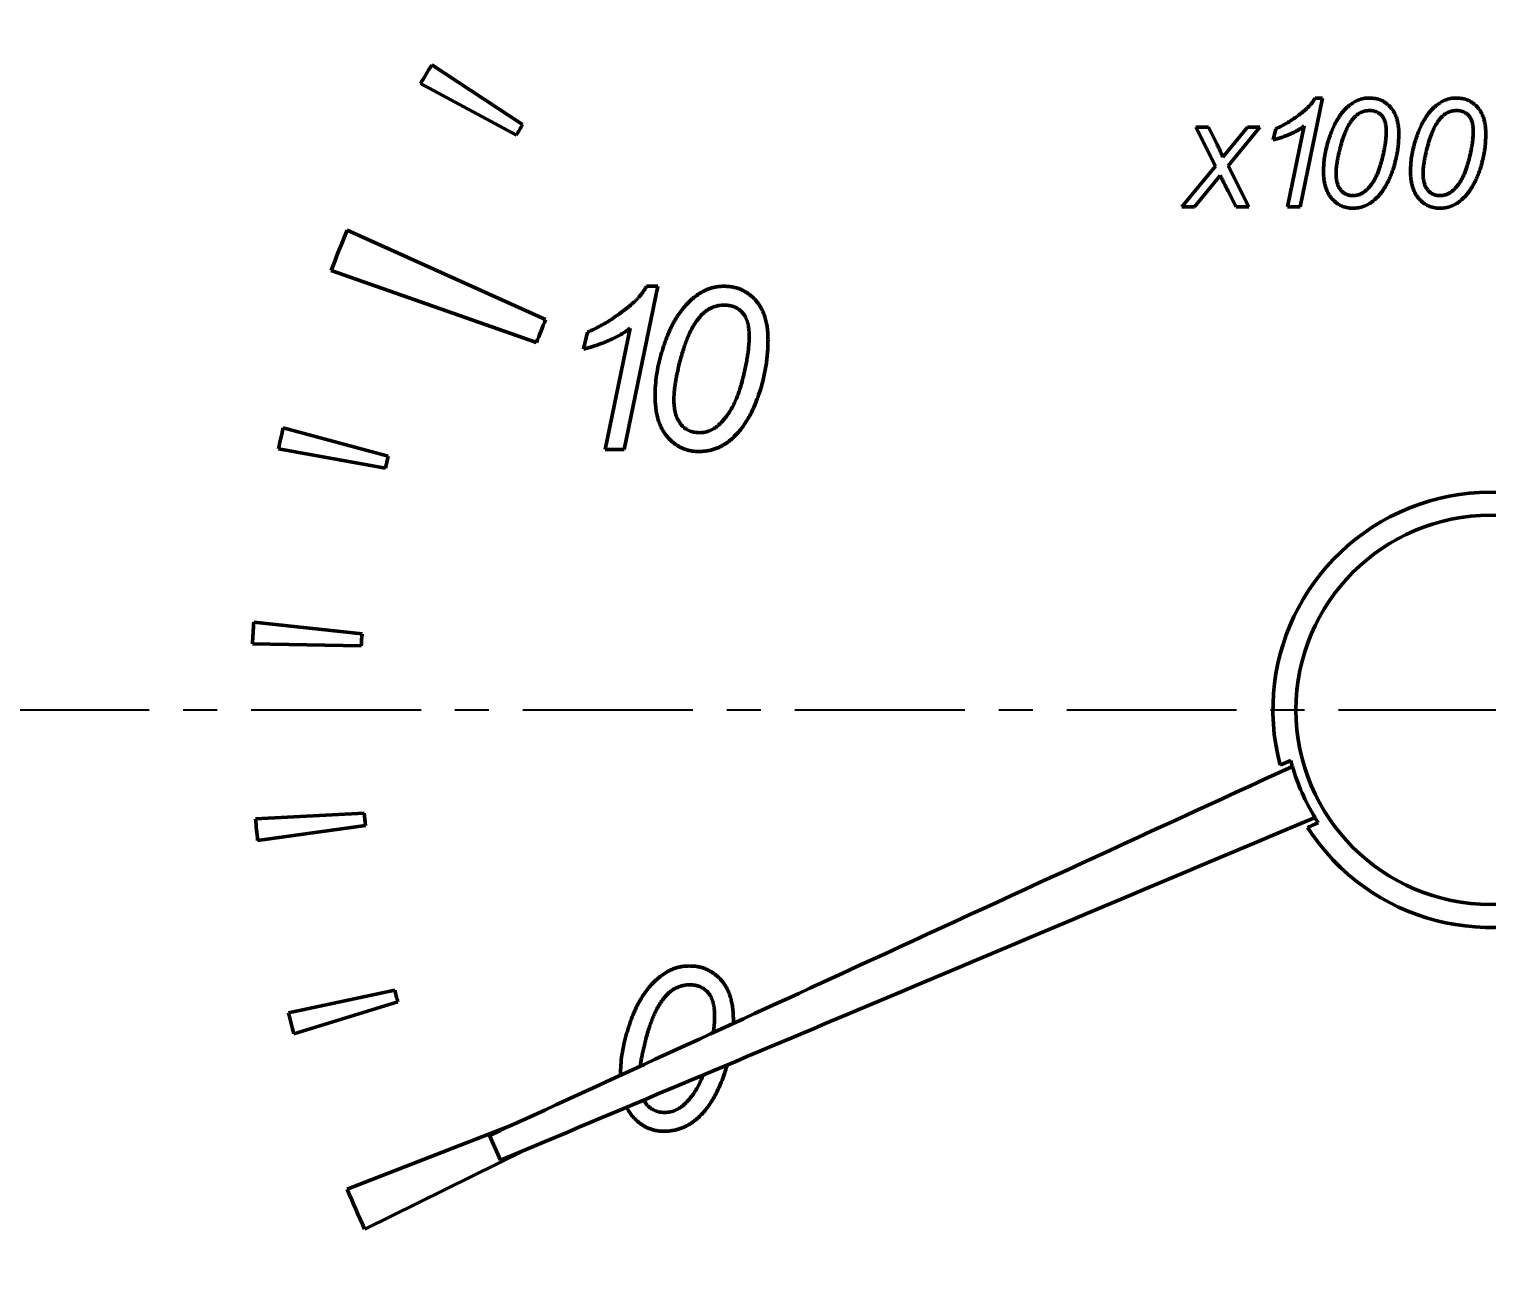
# Model space of a CAD drawing. Extents: x -188 to 653, y 38 to 632.
# Drawn here: x 128.7 to 182.3, y 457.1 to 503 of the extents above; entities that cross this region are included whole.
import ezdxf

# ---------------------------------------------------------------- set-up
doc = ezdxf.new("R2010")
doc.units = 0
doc.header["$LTSCALE"] = 5
doc.linetypes.add('CENTER', pattern=[2, 1.25, -0.25, 0.25, -0.25])
doc.layers.get('Defpoints').update_dxf_attribs({"linetype": 'CONTINUOUS'})
for name, color, linetype in [('1轮廓实线层', 7, 'CONTINUOUS'), ('2细线层', 3, 'CONTINUOUS'), ('3中心线层', 1, 'CENTER')]:
    doc.layers.add(name, color=color, linetype=linetype)
doc.styles.add('PC_TEXTSTYLE', font='SIMKAI.TTF', dxfattribs={"width": 0.8})
doc.dimstyles.new('TH_GBDIM', dxfattribs={"dimtxt": 3.5, "dimasz": 2.5, "dimexe": 2, "dimexo": 0, "dimgap": 1.5, "dimtad": 1, "dimdec": 1, "dimzin": 0, "dimdsep": 46, "dimtxsty": 'PC_TEXTSTYLE', "dimcen": 2.5, "dimadec": 0, "dimazin": 0, "dimtfac": 0.714286, "dimtdec": 4, "dimtmove": 0, "dimatfit": 3, "dimfxl": 0, "dimtolj": 1, "dimtzin": 0, "dimarcsym": 0})

# ---------------------------------------------------------------- blocks, each defined once
blk = doc.blocks.new('*D14')
at = {"layer": '2细线层', "color": 0, "lineweight": -2}
for p, q in [((47.585, 600.009), (263.413, 600.009)), ((262.913, 597.509), (262.913, 408.009)), ((197.585, 405.509), (263.413, 405.509))]:
    blk.add_line(p, q, dxfattribs=at)
at = {"layer": '2细线层', "color": 0, "lineweight": 50}
for points in [[(262.496, 597.509), (263.33, 597.509), (262.913, 600.009)], [(262.496, 408.009), (263.33, 408.009), (262.913, 405.509)]]:
    blk.add_solid(points, dxfattribs=at)
at = {"layer": 'Defpoints', "color": 0, "lineweight": 50}
for p in [(47.585, 600.009), (197.585, 405.509), (262.913, 405.509)]:
    blk.add_point(p, dxfattribs=at)
at = {"layer": '2细线层', "color": 0, "insert": (259.663, 513.684), "char_height": 3.5, "attachment_point": 5, "rotation": 90}
blk.add_mtext('\\A1;194.5', dxfattribs=at)
blk = doc.blocks.new('*D15')
at = {"layer": '2细线层', "color": 0, "lineweight": -2}
for p, q in [((-154.415, 473.474), (-154.415, 388.119)), ((251.218, 470.851), (251.218, 388.119)), ((-151.915, 388.619), (248.718, 388.619))]:
    blk.add_line(p, q, dxfattribs=at)
at = {"layer": '2细线层', "color": 0, "lineweight": 50}
for points in [[(-151.915, 389.036), (-151.915, 388.203), (-154.415, 388.619)], [(248.718, 389.036), (248.718, 388.203), (251.218, 388.619)]]:
    blk.add_solid(points, dxfattribs=at)
at = {"layer": 'Defpoints', "color": 0, "lineweight": 50}
for p in [(-154.415, 473.474), (251.218, 470.851), (251.218, 388.619)]:
    blk.add_point(p, dxfattribs=at)
at = {"layer": '2细线层', "color": 0, "insert": (48.17, 391.869), "char_height": 3.5, "attachment_point": 5}
blk.add_mtext('\\A1;404', dxfattribs=at)

msp = doc.modelspace()

# ---------------------------------------------------------------- linework, layer by layer
at = {"layer": '1轮廓实线层', "lineweight": 50}
for p, q in [((143.498, 501.686), (146.841, 499.485)), ((146.61, 499.098), (143.087, 500.999)), ((176.265, 500.46), (175.443, 496.46)), ((175.988, 500.46), (176.265, 500.46)), ((171.601, 499.383), (172.063, 499.383)), ((172.326, 497.96), (171.601, 499.383)), ((172.063, 499.383), (172.37, 498.78)), ((172.596, 498.288), (173.499, 499.383)), ((173.96, 499.383), (172.787, 497.961)), ((173.499, 499.383), (173.96, 499.383)), ((174.447, 498.921), (174.539, 499.332)), ((174.973, 496.46), (175.588, 499.433)), ((171.088, 496.46), (172.326, 497.96)), ((172.501, 497.614), (171.55, 496.46)), ((172.787, 497.961), (173.55, 496.46)), ((173.088, 496.46), (172.794, 497.037)), ((171.55, 496.46), (171.088, 496.46)), ((173.55, 496.46), (173.088, 496.46)), ((175.443, 496.46), (174.973, 496.46)), ((147.685, 492.311), (140.388, 495.598)), ((139.795, 494.112), (147.351, 491.473)), ((151.811, 493.537), (150.578, 487.537)), ((151.396, 493.537), (151.811, 493.537)), ((149.085, 491.229), (149.222, 491.845)), ((149.873, 487.537), (150.797, 491.996)), ((141.899, 487.29), (138.035, 488.336)), ((137.86, 487.555), (141.8, 486.85)), ((150.578, 487.537), (149.873, 487.537)), ((140.933, 480.761), (136.953, 481.183)), ((136.904, 480.384), (140.906, 480.311)), ((141.013, 474.161), (137.016, 473.948)), ((137.093, 473.152), (141.057, 473.712)), ((142.135, 467.657), (138.222, 466.814)), ((138.424, 466.04), (142.249, 467.221)), ((146.442, 462.685), (140.385, 460.33)), ((146.027, 461.394), (145.624, 462.309)), ((141.03, 458.865), (146.915, 461.768))]:
    msp.add_line(p, q, dxfattribs=at)
msp.add_circle((182.439, 477.96), 7.154, dxfattribs=at)
for radius, start, end in [(45.6, 148.6474, 149.6526), (41.6, 148.8395, 149.4605), (45.6, 157.2448, 159.2552), (37.6, 157.5629, 158.9371), (45.6, 166.8474, 167.8526), (41.6, 167.0395, 167.6605), (8, 212.7365, 194.7579), (45.6, 175.9474, 176.9526), (41.6, 176.1395, 176.7605), (7.577, 194.2515, 195.9782), (41.6, 185.2395, 185.8605), (7.577, 211.5162, 213.243), (45.6, 185.0474, 186.0526), (41.6, 194.3395, 194.9605), (45.6, 194.1474, 195.1526), (45.6, 202.7448, 204.7552)]:
    msp.add_arc((182.439, 477.96), radius, start, end, dxfattribs=at)
msp.add_ellipse((182.399, 477.942), major_axis=(6.891, 3.032), ratio=0.999983, start_param=3.004607, end_param=3.278578, dxfattribs=at)
for points, knots in [([(175.789, 500.179), (175.806, 500.2), (175.843, 500.241), (175.893, 500.308), (175.942, 500.382), (175.973, 500.433), (175.988, 500.46)], [0, 0, 0, 0, 0.232396, 0.4764, 0.730985, 1, 1, 1, 1]), ([(176.299, 497.778), (176.301, 497.862), (176.305, 498.032), (176.334, 498.287), (176.381, 498.544), (176.437, 498.758), (176.487, 498.925), (176.528, 499.045), (176.567, 499.16), (176.61, 499.266), (176.652, 499.367), (176.696, 499.462), (176.741, 499.549), (176.801, 499.655), (176.878, 499.776), (176.973, 499.908), (177.071, 500.021), (177.17, 500.118), (177.27, 500.201), (177.369, 500.271), (177.466, 500.331), (177.564, 500.379), (177.665, 500.415), (177.77, 500.441), (177.88, 500.458), (177.955, 500.459), (177.993, 500.46)], [0, 0, 0, 0, 0.072796, 0.146675, 0.221819, 0.298833, 0.336966, 0.37348, 0.408245, 0.441522, 0.472876, 0.502941, 0.53124, 0.558022, 0.608376, 0.654982, 0.698039, 0.737723, 0.774948, 0.809874, 0.842508, 0.873595, 0.904058, 0.934975, 0.966948, 1, 1, 1, 1]), ([(177.993, 500.46), (178.031, 500.459), (178.105, 500.456), (178.213, 500.441), (178.317, 500.414), (178.416, 500.378), (178.509, 500.329), (178.599, 500.271), (178.683, 500.202), (178.762, 500.122), (178.835, 500.034), (178.897, 499.934), (178.95, 499.825), (178.993, 499.707), (179.027, 499.58), (179.051, 499.443), (179.065, 499.297), (179.067, 499.197), (179.068, 499.145)], [0, 0, 0, 0, 0.058745, 0.115879, 0.171275, 0.226309, 0.281041, 0.336488, 0.393368, 0.452042, 0.51193, 0.572968, 0.635943, 0.701574, 0.770088, 0.842433, 0.919078, 1, 1, 1, 1]), ([(179.499, 497.778), (179.501, 497.862), (179.505, 498.032), (179.534, 498.287), (179.581, 498.544), (179.637, 498.758), (179.687, 498.925), (179.728, 499.045), (179.767, 499.16), (179.81, 499.266), (179.852, 499.367), (179.896, 499.462), (179.941, 499.549), (180.001, 499.655), (180.078, 499.776), (180.173, 499.908), (180.271, 500.021), (180.37, 500.118), (180.47, 500.201), (180.569, 500.271), (180.666, 500.331), (180.764, 500.379), (180.865, 500.415), (180.97, 500.441), (181.08, 500.458), (181.155, 500.459), (181.193, 500.46)], [0, 0, 0, 0, 0.072796, 0.146675, 0.221819, 0.298833, 0.336966, 0.37348, 0.408245, 0.441522, 0.472876, 0.502941, 0.53124, 0.558022, 0.608376, 0.654982, 0.698039, 0.737723, 0.774948, 0.809874, 0.842508, 0.873595, 0.904058, 0.934975, 0.966948, 1, 1, 1, 1]), ([(181.193, 500.46), (181.231, 500.459), (181.305, 500.456), (181.413, 500.441), (181.517, 500.414), (181.616, 500.378), (181.709, 500.329), (181.799, 500.271), (181.883, 500.202), (181.962, 500.122), (182.035, 500.034), (182.097, 499.934), (182.15, 499.825), (182.193, 499.707), (182.227, 499.58), (182.251, 499.443), (182.265, 499.297), (182.267, 499.197), (182.268, 499.145)], [0, 0, 0, 0, 0.058745, 0.115879, 0.171275, 0.226309, 0.281041, 0.336488, 0.393368, 0.452042, 0.51193, 0.572968, 0.635943, 0.701574, 0.770088, 0.842433, 0.919078, 1, 1, 1, 1]), ([(174.539, 499.332), (174.6, 499.359), (174.723, 499.414), (174.904, 499.511), (175.084, 499.618), (175.23, 499.718), (175.344, 499.8), (175.424, 499.86), (175.499, 499.918), (175.568, 499.974), (175.631, 500.028), (175.689, 500.08), (175.742, 500.13), (175.773, 500.163), (175.789, 500.179)], [0, 0, 0, 0, 0.131943, 0.266932, 0.404632, 0.545974, 0.615518, 0.681884, 0.74393, 0.802428, 0.857417, 0.908588, 0.955976, 1, 1, 1, 1]), ([(177.997, 499.998), (177.964, 499.997), (177.899, 499.996), (177.803, 499.976), (177.711, 499.946), (177.621, 499.903), (177.533, 499.847), (177.45, 499.771), (177.368, 499.68), (177.318, 499.61), (177.292, 499.574)], [0, 0, 0, 0, 0.113865, 0.2267997, 0.3384782, 0.4530918, 0.5722331, 0.701614, 0.843457, 1, 1, 1, 1]), ([(178.606, 499.227), (178.606, 499.26), (178.605, 499.323), (178.598, 499.415), (178.583, 499.5), (178.567, 499.578), (178.542, 499.648), (178.514, 499.712), (178.479, 499.768), (178.439, 499.818), (178.396, 499.86), (178.348, 499.897), (178.298, 499.929), (178.245, 499.955), (178.187, 499.974), (178.127, 499.989), (178.063, 499.996), (178.019, 499.998), (177.997, 499.998)], [0, 0, 0, 0, 0.088053, 0.170664, 0.246787, 0.31797, 0.38383, 0.445961, 0.504754, 0.56075, 0.614899, 0.66844, 0.72086, 0.773997, 0.827634, 0.882833, 0.940531, 1, 1, 1, 1]), ([(181.197, 499.998), (181.164, 499.997), (181.099, 499.996), (181.003, 499.976), (180.911, 499.946), (180.821, 499.903), (180.733, 499.847), (180.65, 499.771), (180.568, 499.68), (180.518, 499.61), (180.492, 499.574)], [0, 0, 0, 0, 0.113865, 0.2267997, 0.3384782, 0.4530918, 0.5722331, 0.701614, 0.843457, 1, 1, 1, 1]), ([(181.806, 499.227), (181.806, 499.26), (181.805, 499.323), (181.798, 499.415), (181.783, 499.5), (181.767, 499.578), (181.742, 499.648), (181.714, 499.712), (181.679, 499.768), (181.639, 499.818), (181.596, 499.86), (181.548, 499.897), (181.498, 499.929), (181.445, 499.955), (181.387, 499.974), (181.327, 499.989), (181.263, 499.996), (181.219, 499.998), (181.197, 499.998)], [0, 0, 0, 0, 0.088053, 0.170664, 0.246787, 0.31797, 0.38383, 0.445961, 0.504754, 0.56075, 0.614899, 0.66844, 0.72086, 0.773997, 0.827634, 0.882833, 0.940531, 1, 1, 1, 1]), ([(175.588, 499.433), (175.553, 499.406), (175.481, 499.352), (175.364, 499.279), (175.237, 499.209), (175.099, 499.144), (174.951, 499.081), (174.792, 499.024), (174.624, 498.969), (174.507, 498.937), (174.447, 498.921)], [0, 0, 0, 0, 0.1047949, 0.2146535, 0.3294777, 0.4507811, 0.578007, 0.7121303, 0.8526519, 1, 1, 1, 1]), ([(177.292, 499.574), (177.273, 499.545), (177.234, 499.485), (177.182, 499.387), (177.13, 499.279), (177.081, 499.161), (177.032, 499.033), (176.987, 498.894), (176.942, 498.746), (176.915, 498.643), (176.901, 498.59)], [0, 0, 0, 0, 0.097178, 0.201004, 0.313872, 0.434053, 0.562776, 0.699272, 0.845597, 1, 1, 1, 1]), ([(177.917, 497.116), (177.945, 497.146), (178.002, 497.208), (178.08, 497.311), (178.153, 497.422), (178.22, 497.545), (178.282, 497.677), (178.338, 497.82), (178.39, 497.972), (178.434, 498.132), (178.474, 498.293), (178.509, 498.449), (178.539, 498.597), (178.563, 498.738), (178.583, 498.871), (178.596, 498.996), (178.605, 499.114), (178.606, 499.19), (178.606, 499.227)], [0, 0, 0, 0, 0.054883, 0.111449, 0.170256, 0.232038, 0.296168, 0.364001, 0.434967, 0.50926, 0.583691, 0.654449, 0.72123, 0.784426, 0.843445, 0.899342, 0.951495, 1, 1, 1, 1]), ([(180.492, 499.574), (180.473, 499.545), (180.434, 499.485), (180.382, 499.387), (180.33, 499.279), (180.281, 499.161), (180.232, 499.033), (180.187, 498.894), (180.142, 498.746), (180.115, 498.643), (180.101, 498.59)], [0, 0, 0, 0, 0.097178, 0.201004, 0.313872, 0.434053, 0.562776, 0.699272, 0.845597, 1, 1, 1, 1]), ([(181.117, 497.116), (181.145, 497.146), (181.202, 497.208), (181.28, 497.311), (181.353, 497.422), (181.42, 497.545), (181.482, 497.677), (181.538, 497.82), (181.59, 497.972), (181.634, 498.132), (181.674, 498.293), (181.709, 498.449), (181.739, 498.597), (181.763, 498.738), (181.783, 498.871), (181.796, 498.996), (181.805, 499.114), (181.806, 499.19), (181.806, 499.227)], [0, 0, 0, 0, 0.054883, 0.111449, 0.170256, 0.232038, 0.296168, 0.364001, 0.434967, 0.50926, 0.583691, 0.654449, 0.72123, 0.784426, 0.843445, 0.899342, 0.951495, 1, 1, 1, 1]), ([(172.37, 498.78), (172.393, 498.735), (172.437, 498.648), (172.496, 498.52), (172.55, 498.401), (172.581, 498.324), (172.596, 498.288)], [0, 0, 0, 0, 0.28082, 0.541901, 0.781327, 1, 1, 1, 1]), ([(179.068, 499.145), (179.067, 499.09), (179.066, 498.981), (179.055, 498.817), (179.04, 498.653), (179.016, 498.49), (178.986, 498.327), (178.949, 498.165), (178.906, 498.003), (178.872, 497.896), (178.855, 497.843)], [0, 0, 0, 0, 0.123994, 0.24761, 0.371568, 0.496174, 0.621067, 0.746351, 0.872797, 1, 1, 1, 1]), ([(182.268, 499.145), (182.267, 499.09), (182.266, 498.981), (182.255, 498.817), (182.24, 498.653), (182.216, 498.49), (182.186, 498.327), (182.149, 498.165), (182.106, 498.003), (182.072, 497.896), (182.055, 497.843)], [0, 0, 0, 0, 0.123994, 0.24761, 0.371568, 0.496174, 0.621067, 0.746351, 0.872797, 1, 1, 1, 1]), ([(176.901, 498.59), (176.89, 498.544), (176.869, 498.456), (176.84, 498.326), (176.816, 498.203), (176.795, 498.087), (176.78, 497.978), (176.769, 497.875), (176.762, 497.779), (176.761, 497.718), (176.76, 497.688)], [0, 0, 0, 0, 0.153229, 0.298639, 0.435254, 0.564181, 0.685373, 0.798198, 0.902704, 1, 1, 1, 1]), ([(180.101, 498.59), (180.09, 498.544), (180.069, 498.456), (180.04, 498.326), (180.016, 498.203), (179.995, 498.087), (179.98, 497.978), (179.969, 497.875), (179.962, 497.779), (179.961, 497.718), (179.96, 497.688)], [0, 0, 0, 0, 0.153229, 0.298639, 0.435254, 0.564181, 0.685373, 0.798198, 0.902704, 1, 1, 1, 1]), ([(172.794, 497.037), (172.772, 497.078), (172.724, 497.164), (172.655, 497.302), (172.577, 497.453), (172.527, 497.559), (172.501, 497.614)], [0, 0, 0, 0, 0.217152, 0.456321, 0.717072, 1, 1, 1, 1]), ([(177.37, 496.409), (177.333, 496.41), (177.261, 496.412), (177.154, 496.428), (177.051, 496.456), (176.953, 496.494), (176.86, 496.544), (176.771, 496.605), (176.687, 496.677), (176.606, 496.758), (176.533, 496.851), (176.471, 496.955), (176.417, 497.067), (176.374, 497.191), (176.339, 497.323), (176.316, 497.466), (176.301, 497.619), (176.3, 497.724), (176.299, 497.778)], [0, 0, 0, 0, 0.056673, 0.11143, 0.165353, 0.219124, 0.273071, 0.327675, 0.38413, 0.442716, 0.503186, 0.564664, 0.628321, 0.694867, 0.764802, 0.838837, 0.917114, 1, 1, 1, 1]), ([(176.76, 497.688), (176.76, 497.66), (176.761, 497.605), (176.768, 497.525), (176.777, 497.449), (176.791, 497.378), (176.808, 497.312), (176.83, 497.251), (176.854, 497.193), (176.875, 497.159), (176.885, 497.142)], [0, 0, 0, 0, 0.149608, 0.291173, 0.424896, 0.551373, 0.672542, 0.786356, 0.89568, 1, 1, 1, 1]), ([(178.855, 497.843), (178.834, 497.781), (178.792, 497.66), (178.72, 497.487), (178.641, 497.326), (178.557, 497.176), (178.466, 497.039), (178.37, 496.913), (178.267, 496.799), (178.192, 496.731), (178.155, 496.698)], [0, 0, 0, 0, 0.144606, 0.282107, 0.414027, 0.540032, 0.660947, 0.777882, 0.890226, 1, 1, 1, 1]), ([(180.57, 496.409), (180.533, 496.41), (180.461, 496.412), (180.354, 496.428), (180.251, 496.456), (180.153, 496.494), (180.06, 496.544), (179.971, 496.605), (179.887, 496.677), (179.806, 496.758), (179.733, 496.851), (179.671, 496.955), (179.617, 497.067), (179.574, 497.191), (179.539, 497.323), (179.516, 497.466), (179.501, 497.619), (179.5, 497.724), (179.499, 497.778)], [0, 0, 0, 0, 0.056673, 0.11143, 0.165353, 0.219124, 0.273071, 0.327675, 0.38413, 0.442716, 0.503186, 0.564664, 0.628321, 0.694867, 0.764802, 0.838837, 0.917114, 1, 1, 1, 1]), ([(179.96, 497.688), (179.96, 497.66), (179.961, 497.605), (179.968, 497.525), (179.977, 497.449), (179.991, 497.378), (180.008, 497.312), (180.03, 497.251), (180.054, 497.193), (180.075, 497.159), (180.085, 497.142)], [0, 0, 0, 0, 0.149608, 0.291173, 0.424896, 0.551373, 0.672542, 0.786356, 0.89568, 1, 1, 1, 1]), ([(182.055, 497.843), (182.034, 497.781), (181.992, 497.66), (181.92, 497.487), (181.841, 497.326), (181.757, 497.176), (181.666, 497.039), (181.57, 496.913), (181.467, 496.799), (181.392, 496.731), (181.355, 496.698)], [0, 0, 0, 0, 0.144606, 0.282107, 0.414027, 0.540032, 0.660947, 0.777882, 0.890226, 1, 1, 1, 1]), ([(176.885, 497.142), (176.9, 497.12), (176.928, 497.078), (176.978, 497.023), (177.033, 496.975), (177.095, 496.937), (177.16, 496.907), (177.231, 496.885), (177.307, 496.872), (177.36, 496.871), (177.387, 496.87)], [0, 0, 0, 0, 0.129724, 0.253993, 0.375613, 0.494185, 0.613481, 0.736793, 0.864531, 1, 1, 1, 1]), ([(177.387, 496.87), (177.411, 496.871), (177.459, 496.873), (177.529, 496.884), (177.598, 496.903), (177.666, 496.931), (177.731, 496.966), (177.795, 497.008), (177.858, 497.059), (177.897, 497.097), (177.917, 497.116)], [0, 0, 0, 0, 0.120284, 0.237873, 0.357019, 0.477946, 0.600321, 0.728378, 0.860298, 1, 1, 1, 1]), ([(180.085, 497.142), (180.1, 497.12), (180.128, 497.078), (180.178, 497.023), (180.233, 496.975), (180.295, 496.937), (180.36, 496.907), (180.431, 496.885), (180.507, 496.872), (180.56, 496.871), (180.587, 496.87)], [0, 0, 0, 0, 0.129724, 0.253993, 0.375613, 0.494185, 0.613481, 0.736793, 0.864531, 1, 1, 1, 1]), ([(180.587, 496.87), (180.611, 496.871), (180.659, 496.873), (180.729, 496.884), (180.798, 496.903), (180.866, 496.931), (180.931, 496.966), (180.995, 497.008), (181.058, 497.059), (181.097, 497.097), (181.117, 497.116)], [0, 0, 0, 0, 0.120284, 0.237873, 0.357019, 0.477946, 0.600321, 0.728378, 0.860298, 1, 1, 1, 1]), ([(178.155, 496.698), (178.127, 496.675), (178.07, 496.629), (177.979, 496.57), (177.885, 496.52), (177.788, 496.479), (177.687, 496.448), (177.584, 496.426), (177.478, 496.411), (177.406, 496.41), (177.37, 496.409)], [0, 0, 0, 0, 0.12958, 0.255695, 0.379827, 0.502923, 0.624782, 0.747615, 0.872381, 1, 1, 1, 1]), ([(181.355, 496.698), (181.327, 496.675), (181.27, 496.629), (181.179, 496.57), (181.085, 496.52), (180.988, 496.479), (180.887, 496.448), (180.784, 496.426), (180.678, 496.411), (180.606, 496.41), (180.57, 496.409)], [0, 0, 0, 0, 0.12958, 0.255695, 0.379827, 0.502923, 0.624782, 0.747615, 0.872381, 1, 1, 1, 1]), ([(151.097, 493.116), (151.124, 493.146), (151.178, 493.208), (151.253, 493.309), (151.327, 493.419), (151.373, 493.497), (151.396, 493.537)], [0, 0, 0, 0, 0.232396, 0.4764, 0.730985, 1, 1, 1, 1]), ([(151.712, 489.514), (151.715, 489.64), (151.721, 489.895), (151.764, 490.278), (151.835, 490.664), (151.919, 490.983), (151.995, 491.235), (152.056, 491.415), (152.115, 491.587), (152.179, 491.747), (152.243, 491.898), (152.308, 492.039), (152.376, 492.171), (152.466, 492.33), (152.581, 492.511), (152.723, 492.708), (152.87, 492.878), (153.019, 493.024), (153.169, 493.148), (153.317, 493.254), (153.463, 493.343), (153.61, 493.415), (153.761, 493.47), (153.919, 493.508), (154.084, 493.534), (154.197, 493.536), (154.254, 493.537)], [0, 0, 0, 0, 0.0727959, 0.1466753, 0.2218187, 0.2988325, 0.3369662, 0.3734795, 0.4082451, 0.4415224, 0.4728763, 0.5029407, 0.5312399, 0.5580218, 0.6083758, 0.6549815, 0.6980394, 0.7377225, 0.7749482, 0.8098738, 0.8425078, 0.8735952, 0.9040579, 0.934975, 0.9669479, 1, 1, 1, 1]), ([(154.254, 493.537), (154.31, 493.535), (154.421, 493.531), (154.584, 493.509), (154.739, 493.468), (154.887, 493.414), (155.027, 493.34), (155.162, 493.254), (155.288, 493.149), (155.407, 493.031), (155.516, 492.897), (155.61, 492.748), (155.689, 492.585), (155.754, 492.408), (155.805, 492.217), (155.84, 492.011), (155.862, 491.793), (155.865, 491.642), (155.866, 491.564)], [0, 0, 0, 0, 0.058745, 0.115879, 0.171275, 0.226309, 0.281041, 0.336488, 0.393368, 0.452042, 0.51193, 0.572968, 0.635943, 0.701574, 0.770088, 0.842433, 0.919078, 1, 1, 1, 1]), ([(149.222, 491.845), (149.314, 491.886), (149.499, 491.968), (149.769, 492.114), (150.04, 492.275), (150.259, 492.424), (150.429, 492.547), (150.55, 492.637), (150.663, 492.723), (150.766, 492.807), (150.861, 492.889), (150.947, 492.967), (151.026, 493.042), (151.074, 493.092), (151.097, 493.116)], [0, 0, 0, 0, 0.131943, 0.266932, 0.404632, 0.545974, 0.615518, 0.681884, 0.74393, 0.802428, 0.857417, 0.908588, 0.955976, 1, 1, 1, 1]), ([(154.259, 492.845), (154.21, 492.843), (154.112, 492.84), (153.969, 492.811), (153.83, 492.767), (153.695, 492.702), (153.564, 492.617), (153.439, 492.504), (153.316, 492.367), (153.241, 492.262), (153.202, 492.207)], [0, 0, 0, 0, 0.113865, 0.2268, 0.338478, 0.453092, 0.572233, 0.701614, 0.843457, 1, 1, 1, 1]), ([(155.174, 491.687), (155.173, 491.736), (155.172, 491.832), (155.16, 491.97), (155.139, 492.097), (155.114, 492.214), (155.077, 492.319), (155.035, 492.415), (154.983, 492.499), (154.923, 492.573), (154.858, 492.638), (154.787, 492.693), (154.711, 492.74), (154.631, 492.779), (154.544, 492.807), (154.454, 492.83), (154.358, 492.841), (154.292, 492.843), (154.259, 492.845)], [0, 0, 0, 0, 0.088053, 0.170664, 0.246787, 0.31797, 0.38383, 0.445961, 0.504754, 0.56075, 0.614899, 0.66844, 0.72086, 0.773997, 0.827634, 0.882833, 0.940531, 1, 1, 1, 1]), ([(150.797, 491.996), (150.744, 491.956), (150.636, 491.875), (150.459, 491.766), (150.269, 491.66), (150.062, 491.563), (149.84, 491.468), (149.602, 491.383), (149.35, 491.3), (149.175, 491.253), (149.085, 491.229)], [0, 0, 0, 0, 0.104795, 0.214653, 0.329478, 0.450781, 0.578007, 0.71213, 0.852652, 1, 1, 1, 1]), ([(153.202, 492.207), (153.174, 492.164), (153.116, 492.075), (153.037, 491.927), (152.959, 491.766), (152.885, 491.588), (152.812, 491.396), (152.745, 491.188), (152.677, 490.966), (152.636, 490.811), (152.616, 490.732)], [0, 0, 0, 0, 0.097178, 0.201004, 0.313872, 0.434053, 0.562776, 0.699272, 0.845597, 1, 1, 1, 1]), ([(154.139, 488.521), (154.181, 488.567), (154.268, 488.659), (154.383, 488.813), (154.494, 488.98), (154.594, 489.164), (154.687, 489.363), (154.772, 489.577), (154.849, 489.805), (154.915, 490.045), (154.975, 490.286), (155.028, 490.52), (155.073, 490.743), (155.108, 490.954), (155.138, 491.153), (155.159, 491.341), (155.171, 491.518), (155.173, 491.632), (155.174, 491.687)], [0, 0, 0, 0, 0.054883, 0.111449, 0.170256, 0.232038, 0.296168, 0.364001, 0.434967, 0.50926, 0.583691, 0.654449, 0.72123, 0.784426, 0.843445, 0.899342, 0.951495, 1, 1, 1, 1]), ([(155.866, 491.564), (155.865, 491.482), (155.863, 491.318), (155.846, 491.073), (155.823, 490.827), (155.788, 490.582), (155.742, 490.338), (155.687, 490.095), (155.622, 489.852), (155.572, 489.692), (155.546, 489.611)], [0, 0, 0, 0, 0.123994, 0.24761, 0.371568, 0.496174, 0.621067, 0.746351, 0.872797, 1, 1, 1, 1]), ([(152.616, 490.732), (152.599, 490.663), (152.567, 490.531), (152.523, 490.337), (152.487, 490.152), (152.457, 489.978), (152.434, 489.814), (152.417, 489.66), (152.407, 489.516), (152.405, 489.424), (152.404, 489.379)], [0, 0, 0, 0, 0.153229, 0.298639, 0.435254, 0.564181, 0.685373, 0.798198, 0.902704, 1, 1, 1, 1]), ([(155.546, 489.611), (155.514, 489.518), (155.452, 489.337), (155.343, 489.078), (155.226, 488.836), (155.1, 488.612), (154.963, 488.405), (154.818, 488.216), (154.664, 488.045), (154.552, 487.944), (154.497, 487.894)], [0, 0, 0, 0, 0.144606, 0.282107, 0.414027, 0.540032, 0.660947, 0.777882, 0.890226, 1, 1, 1, 1]), ([(153.319, 487.46), (153.264, 487.462), (153.155, 487.465), (152.995, 487.489), (152.841, 487.53), (152.694, 487.588), (152.554, 487.663), (152.42, 487.754), (152.294, 487.862), (152.173, 487.984), (152.064, 488.123), (151.971, 488.279), (151.889, 488.448), (151.825, 488.633), (151.773, 488.832), (151.738, 489.047), (151.716, 489.276), (151.713, 489.433), (151.712, 489.514)], [0, 0, 0, 0, 0.056673, 0.11143, 0.165353, 0.219124, 0.273071, 0.327675, 0.38413, 0.442716, 0.503186, 0.564664, 0.628321, 0.694867, 0.764802, 0.838837, 0.917114, 1, 1, 1, 1]), ([(152.404, 489.379), (152.404, 489.337), (152.405, 489.254), (152.415, 489.134), (152.429, 489.021), (152.45, 488.914), (152.475, 488.815), (152.509, 488.723), (152.545, 488.637), (152.576, 488.585), (152.592, 488.56)], [0, 0, 0, 0, 0.149608, 0.291173, 0.424896, 0.551373, 0.672542, 0.786356, 0.89568, 1, 1, 1, 1]), ([(152.592, 488.56), (152.613, 488.527), (152.656, 488.464), (152.731, 488.381), (152.814, 488.309), (152.906, 488.252), (153.004, 488.207), (153.111, 488.175), (153.225, 488.155), (153.304, 488.153), (153.344, 488.152)], [0, 0, 0, 0, 0.129724, 0.2539934, 0.3756133, 0.4941848, 0.6134806, 0.7367931, 0.8645305, 1, 1, 1, 1]), ([(153.344, 488.152), (153.38, 488.153), (153.452, 488.156), (153.558, 488.173), (153.661, 488.202), (153.762, 488.243), (153.861, 488.296), (153.957, 488.359), (154.05, 488.435), (154.109, 488.492), (154.139, 488.521)], [0, 0, 0, 0, 0.120284, 0.237873, 0.357019, 0.477946, 0.600321, 0.728378, 0.860298, 1, 1, 1, 1]), ([(154.497, 487.894), (154.454, 487.859), (154.369, 487.79), (154.232, 487.702), (154.091, 487.627), (153.945, 487.566), (153.795, 487.519), (153.641, 487.485), (153.481, 487.464), (153.373, 487.461), (153.319, 487.46)], [0, 0, 0, 0, 0.12958, 0.255695, 0.379827, 0.502923, 0.624782, 0.747615, 0.872381, 1, 1, 1, 1]), ([(175.158, 475.88), (169.645, 473.347), (159.801, 468.823), (149.956, 464.3), (145.624, 462.309)], [0, 0, 0, 0, 0.56, 1, 1, 1, 1]), ([(174.703, 475.922), (174.72, 475.93), (174.851, 475.987), (174.982, 476.045), (175.095, 476.095)], [0, 0, 0, 0, 0.133567, 1, 1, 1, 1]), ([(175.986, 473.998), (170.394, 471.645), (160.408, 467.444), (150.421, 463.243), (146.027, 461.394)], [0, 0, 0, 0, 0.56, 1, 1, 1, 1]), ([(176.102, 473.806), (176.047, 473.782), (175.933, 473.732), (175.803, 473.675), (175.727, 473.641), (175.71, 473.634)], [0, 0, 0, 0, 0.422374, 0.866433, 1, 1, 1, 1]), ([(150.439, 464.517), (150.441, 464.644), (150.447, 464.898), (150.491, 465.281), (150.562, 465.667), (150.645, 465.987), (150.722, 466.239), (150.782, 466.418), (150.841, 466.59), (150.906, 466.75), (150.969, 466.901), (151.035, 467.043), (151.102, 467.174), (151.192, 467.333), (151.308, 467.514), (151.45, 467.712), (151.597, 467.882), (151.746, 468.027), (151.896, 468.151), (152.043, 468.257), (152.19, 468.346), (152.337, 468.419), (152.488, 468.474), (152.645, 468.511), (152.81, 468.537), (152.923, 468.539), (152.981, 468.54)], [0, 0, 0, 0, 0.0727959, 0.1466753, 0.2218187, 0.2988325, 0.3369662, 0.3734795, 0.4082451, 0.4415224, 0.4728763, 0.5029407, 0.5312399, 0.5580218, 0.6083758, 0.6549815, 0.6980394, 0.7377225, 0.7749482, 0.8098738, 0.8425078, 0.8735952, 0.9040579, 0.934975, 0.9669479, 1, 1, 1, 1]), ([(152.981, 468.54), (153.037, 468.538), (153.148, 468.535), (153.31, 468.512), (153.465, 468.472), (153.614, 468.417), (153.754, 468.343), (153.889, 468.257), (154.015, 468.153), (154.134, 468.034), (154.243, 467.901), (154.337, 467.752), (154.416, 467.588), (154.481, 467.411), (154.531, 467.22), (154.567, 467.015), (154.589, 466.796), (154.591, 466.645), (154.592, 466.568)], [0, 0, 0, 0, 0.058745, 0.115879, 0.171275, 0.226309, 0.281041, 0.336488, 0.393368, 0.452042, 0.51193, 0.572968, 0.635943, 0.701574, 0.770088, 0.842433, 0.919078, 1, 1, 1, 1]), ([(152.985, 467.848), (152.936, 467.846), (152.839, 467.844), (152.696, 467.814), (152.556, 467.77), (152.422, 467.705), (152.291, 467.62), (152.166, 467.507), (152.042, 467.371), (151.968, 467.266), (151.929, 467.211)], [0, 0, 0, 0, 0.113865, 0.2268, 0.338478, 0.453092, 0.572233, 0.701614, 0.843457, 1, 1, 1, 1]), ([(153.9, 466.69), (153.9, 466.74), (153.898, 466.835), (153.887, 466.973), (153.865, 467.1), (153.841, 467.217), (153.804, 467.322), (153.761, 467.418), (153.709, 467.503), (153.65, 467.577), (153.584, 467.641), (153.513, 467.696), (153.438, 467.744), (153.357, 467.782), (153.271, 467.811), (153.18, 467.833), (153.084, 467.844), (153.019, 467.847), (152.985, 467.848)], [0, 0, 0, 0, 0.0880526, 0.1706643, 0.2467873, 0.3179696, 0.3838299, 0.4459608, 0.504754, 0.5607497, 0.6148994, 0.6684402, 0.7208597, 0.7739973, 0.8276338, 0.8828326, 0.9405311, 1, 1, 1, 1]), ([(151.929, 467.211), (151.901, 467.168), (151.842, 467.078), (151.763, 466.931), (151.685, 466.769), (151.611, 466.592), (151.539, 466.4), (151.471, 466.192), (151.403, 465.969), (151.363, 465.814), (151.342, 465.735)], [0, 0, 0, 0, 0.097178, 0.201004, 0.313872, 0.434053, 0.562776, 0.699272, 0.845597, 1, 1, 1, 1]), ([(153.855, 466.091), (153.858, 466.114), (153.87, 466.2), (153.885, 466.345), (153.898, 466.522), (153.899, 466.635), (153.9, 466.69)], [0.822884, 0.822884, 0.822884, 0.822884, 0.8434448, 0.8993421, 0.9514952, 1, 1, 1, 1]), ([(151.342, 465.735), (151.326, 465.667), (151.293, 465.534), (151.25, 465.34), (151.214, 465.155), (151.186, 464.996), (151.172, 464.897), (151.166, 464.856)], [0, 0, 0, 0, 0.1532287, 0.2986395, 0.4352543, 0.5641812, 0.6538269, 0.6538269, 0.6538269, 0.6538269]), ([(154.36, 464.9), (154.356, 464.885), (154.328, 464.79), (154.298, 464.695), (154.273, 464.615)], [0.8501379, 0.8501379, 0.8501379, 0.8501379, 0.8727971, 1, 1, 1, 1]), ([(152.865, 463.525), (152.908, 463.57), (152.994, 463.662), (153.11, 463.816), (153.22, 463.984), (153.32, 464.168), (153.406, 464.35), (153.456, 464.473), (153.477, 464.528)], [0, 0, 0, 0, 0.0548828, 0.1114485, 0.1702557, 0.2320375, 0.2961677, 0.348493, 0.348493, 0.348493, 0.348493]), ([(154.273, 464.615), (154.241, 464.522), (154.179, 464.34), (154.07, 464.081), (153.952, 463.839), (153.826, 463.615), (153.69, 463.408), (153.545, 463.22), (153.391, 463.048), (153.279, 462.947), (153.223, 462.897)], [0, 0, 0, 0, 0.144606, 0.282107, 0.414027, 0.540032, 0.660947, 0.777882, 0.890226, 1, 1, 1, 1]), ([(152.046, 462.463), (151.99, 462.465), (151.881, 462.468), (151.721, 462.493), (151.568, 462.534), (151.42, 462.591), (151.28, 462.667), (151.147, 462.758), (151.021, 462.866), (150.9, 462.988), (150.791, 463.127), (150.717, 463.25), (150.678, 463.324), (150.667, 463.346)], [0, 0, 0, 0, 0.0566729, 0.1114301, 0.165353, 0.2191243, 0.2730706, 0.3276755, 0.3841298, 0.4427161, 0.5031859, 0.564664, 0.589411, 0.589411, 0.589411, 0.589411]), ([(151.318, 463.563), (151.34, 463.531), (151.383, 463.468), (151.458, 463.384), (151.541, 463.312), (151.632, 463.256), (151.731, 463.211), (151.837, 463.178), (151.951, 463.158), (152.03, 463.157), (152.071, 463.156)], [0, 0, 0, 0, 0.129724, 0.2539934, 0.3756133, 0.4941848, 0.6134806, 0.7367931, 0.8645305, 1, 1, 1, 1]), ([(152.071, 463.156), (152.107, 463.157), (152.178, 463.159), (152.284, 463.177), (152.388, 463.205), (152.489, 463.247), (152.588, 463.299), (152.683, 463.363), (152.777, 463.438), (152.835, 463.495), (152.865, 463.525)], [0, 0, 0, 0, 0.120284, 0.237873, 0.357019, 0.477946, 0.600321, 0.728378, 0.860298, 1, 1, 1, 1]), ([(153.223, 462.897), (153.18, 462.862), (153.095, 462.793), (152.958, 462.706), (152.817, 462.631), (152.672, 462.569), (152.522, 462.522), (152.367, 462.489), (152.208, 462.468), (152.1, 462.465), (152.046, 462.463)], [0, 0, 0, 0, 0.12958, 0.255695, 0.379827, 0.502923, 0.624782, 0.747615, 0.872381, 1, 1, 1, 1])]:
    msp.add_open_spline(points, degree=3, knots=knots, dxfattribs=at)
for points in [[(154.592, 466.568), (154.592, 466.522), (154.592, 466.475), (154.591, 466.429)], [(151.291, 463.609), (151.3, 463.593), (151.309, 463.578), (151.318, 463.563)]]:
    msp.add_open_spline(points, degree=3, dxfattribs=at)
at = {"layer": '3中心线层'}
msp.add_line((-163.148, 477.961), (260.026, 477.961), dxfattribs=at)

# ---------------------------------------------------------------- dimensions: what is measured, and where the dimension line sits
at = {"layer": '2细线层'}
dim = msp.add_linear_dim(base=(262.913, 405.509), p1=(47.585, 600.009), p2=(197.585, 405.509), angle=90, dimstyle='TH_GBDIM', override={"dimexe": 0.5, "dimtxsty": 'Standard', "dimcen": 0.09}, dxfattribs=at)
dim.commit()
dim.dimension.update_dxf_attribs({"geometry": '*D14', "text_midpoint": (262.913, 513.684), "dimtype": 160})
dim = msp.add_linear_dim(base=(251.218, 388.619), p1=(-154.415, 473.474), p2=(251.218, 470.851), text='404', dimstyle='TH_GBDIM', override={"dimexe": 0.5, "dimtxsty": 'Standard', "dimcen": 0.09}, dxfattribs=at)
dim.commit()
dim.dimension.update_dxf_attribs({"geometry": '*D15', "text_midpoint": (48.17, 388.619), "dimtype": 160})

doc.saveas('drawing.dxf')
